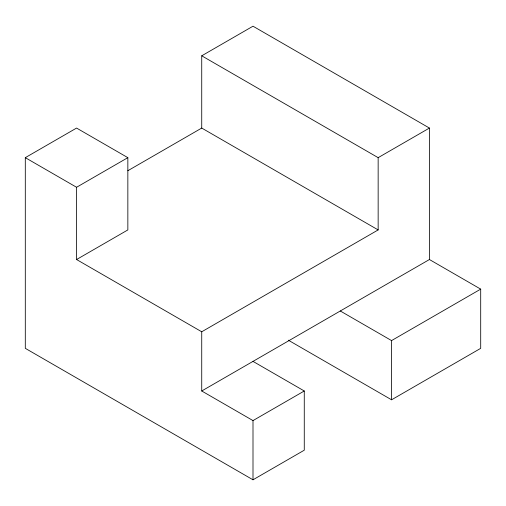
<?xml version="1.0" encoding="UTF-8"?>
<svg xmlns="http://www.w3.org/2000/svg" width="506" height="506" viewBox="0 0 506 506"><rect width="100%" height="100%" fill="white"/><g stroke="black" fill="none" stroke-linecap="round" stroke-linejoin="round"><path stroke-width="0.76" d="M253 361.385L304.27 390.986L304.27 450.195L253 479.796L25.3 348.337L25.3 157.663L76.57 128.062L127.847 157.663L127.847 229.926L76.57 259.527L76.57 187.271L127.847 157.663M201.73 55.805L253 26.204L429.43 128.062L429.43 259.527L201.73 390.986L201.73 331.784L378.153 229.92L378.153 157.663L201.73 55.805L201.73 128.062L378.153 229.92M127.866 170.705L201.73 128.062M378.153 157.663L429.43 128.062M201.73 390.986L253 420.587L304.27 390.986M340.298 310.988L391.568 340.589L480.7 289.128L480.7 348.337L391.568 399.797L288.319 340.184M429.43 259.527L480.7 289.128M25.3 157.663L76.57 187.271M76.57 259.527L201.73 331.784M391.568 340.589L391.568 399.797M253 420.587L253 479.796"/></g></svg>
